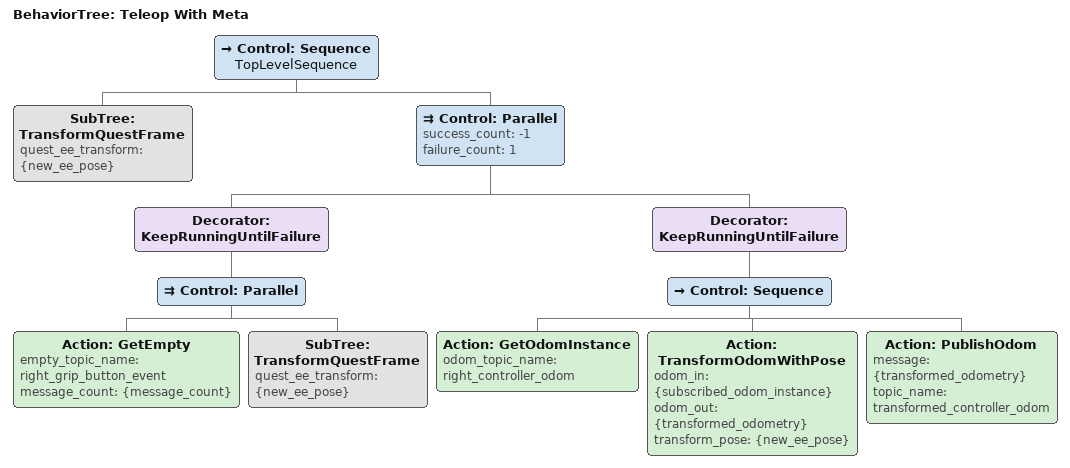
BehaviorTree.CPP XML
<?xml version='1.0' encoding='UTF-8'?>
<root BTCPP_format="4" main_tree_to_execute="Teleop With Meta">
  <BehaviorTree ID="Teleop With Meta" _description="Listens to grasp topic from controller. When controller grasp is toggled, we save the controller odom position and use that to republish those messages to the controller in the end effector frame ">
    <Control ID="Sequence" name="TopLevelSequence">
      <!--One-time setup: Wait for grasp button and compute transform offset-->
      <SubTree ID="TransformQuestFrame" quest_ee_transform="{new_ee_pose}"/>
      <!--Continuous operation: Transform and publish odom while tracking-->
      <Control ID="Parallel" success_count="-1" failure_count="1">
        <Decorator ID="KeepRunningUntilFailure">
          <Control ID="Parallel">
            <Action ID="GetEmpty" empty_topic_name="right_grip_button_event" message_count="{message_count}"/>
            <SubTree ID="TransformQuestFrame" quest_ee_transform="{new_ee_pose}"/>
          </Control>
        </Decorator>
        <Decorator ID="KeepRunningUntilFailure">
          <Control ID="Sequence">
            <Action ID="GetOdomInstance" odom_topic_name="right_controller_odom"/>
            <!--Apply saved transform offset to current odometry-->
            <Action ID="TransformOdomWithPose" odom_in="{subscribed_odom_instance}" odom_out="{transformed_odometry}" transform_pose="{new_ee_pose}"/>
            <!--Publish transformed odometry for Track Moving Frame to follow-->
            <Action ID="PublishOdom" message="{transformed_odometry}" topic_name="transformed_controller_odom"/>
          </Control>
        </Decorator>
      </Control>
    </Control>
  </BehaviorTree>
</root>
